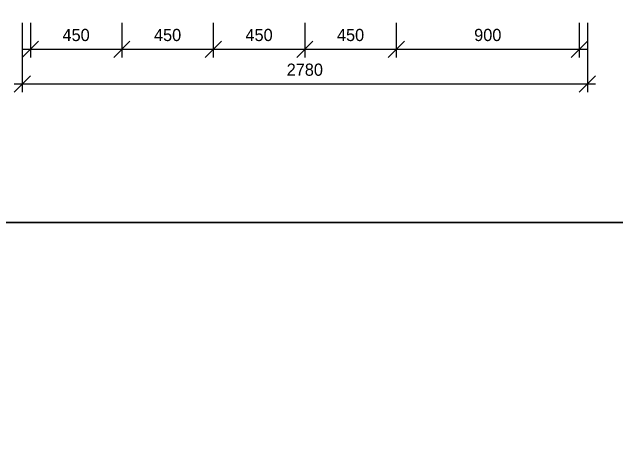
# Model space of a CAD drawing. Header units: millimetres. Extents: x 24776 to 57176, y -19492 to 15017.
# Drawn here: x 52329 to 55304, y -4538 to -2402 of the extents above; entities that cross this region are included whole.
import ezdxf

# ---------------------------------------------------------------- set-up
doc = ezdxf.new("R2010")
doc.units = ezdxf.units.MM
doc.header["$PDMODE"] = 3
doc.styles.add('RomanS', font='')
doc.styles.get('RomanS').set_extended_font_data('YouYuan')
doc.dimstyles.new('SC40', dxfattribs={"dimtxt": 60, "dimasz": 80, "dimexe": 40, "dimexo": 40, "dimgap": 40, "dimtad": 1, "dimdec": 0, "dimzin": 0, "dimdsep": 46, "dimtxsty": 'RomanS', "dimblk": 'OBLIQUE', "dimcen": 0, "dimdle": 40, "dimclrd": 9, "dimclre": 9, "dimclrt": 4, "dimadec": 0, "dimazin": 0, "dimtfac": 1, "dimtdec": 0, "dimtix": 1, "dimtmove": 2, "dimatfit": 1, "dimldrblk": 'DOT', "dimfxl": 1, "dimtolj": 1, "dimtzin": 0, "dimlwd": -1, "dimlwe": -1, "dimarcsym": 0})

# ---------------------------------------------------------------- blocks, each defined once
blk = doc.blocks.new('_Oblique')
at = {"color": 0, "linetype": 'ByBlock', "lineweight": -2}
blk.add_line((-0.5, -0.5), (0.5, 0.5), dxfattribs=at)
blk = doc.blocks.new('*D280')
at = {"color": 9, "transparency": 16777216}
for p, q in [((52378.8, -2454), (52378.8, -2795.8)), ((55158.8, -2454), (55158.8, -2795.8)), ((52338.8, -2755.8), (55198.8, -2755.8))]:
    blk.add_line(p, q, dxfattribs=at)
at = {"layer": 'Defpoints', "color": 0, "transparency": 16777216}
for p in [(52378.8, -2414), (55158.8, -2414), (55158.8, -2755.8)]:
    blk.add_point(p, dxfattribs=at)
at = {"color": 9, "transparency": 16777216, "xscale": 80, "yscale": 80, "zscale": 80, "rotation": 180}
blk.add_blockref('_Oblique', (52378.8, -2755.8), dxfattribs=at)
at = {"color": 9, "transparency": 16777216, "xscale": 80, "yscale": 80, "zscale": 80}
blk.add_blockref('_Oblique', (55158.8, -2755.8), dxfattribs=at)
at = {"color": 4, "transparency": 16777216, "insert": (53768.8, -2685.8), "char_height": 60, "attachment_point": 5, "style": 'RomanS'}
blk.add_mtext('\\A1;2780', dxfattribs=at)
blk = doc.blocks.new('_Dot')
at = {"color": 0, "linetype": 'ByBlock', "lineweight": -2}
blk.add_line((-0.5, 0), (-1, 0), dxfattribs=at)
at = {"color": 0, "linetype": 'ByBlock', "const_width": 0.5}
blk.add_lwpolyline([(-0.25, 0, 1), (0.25, 0, 1)], format="xyb", close=True, dxfattribs=at)
blk = doc.blocks.new('*D281')
at = {"color": 9, "transparency": 16777216}
for p, q in [((52418.8, -2454), (52418.8, -2624.9)), ((52868.8, -2454), (52868.8, -2624.9)), ((52378.8, -2584.9), (52908.8, -2584.9))]:
    blk.add_line(p, q, dxfattribs=at)
at = {"layer": 'Defpoints', "color": 0, "transparency": 16777216}
for p in [(52418.8, -2414), (52868.8, -2414), (52868.8, -2584.9)]:
    blk.add_point(p, dxfattribs=at)
at = {"color": 9, "transparency": 16777216, "xscale": 80, "yscale": 80, "zscale": 80, "rotation": 180}
blk.add_blockref('_Oblique', (52418.8, -2584.9), dxfattribs=at)
at = {"color": 9, "transparency": 16777216, "xscale": 80, "yscale": 80, "zscale": 80}
blk.add_blockref('_Oblique', (52868.8, -2584.9), dxfattribs=at)
at = {"color": 4, "transparency": 16777216, "insert": (52643.8, -2514.9), "char_height": 60, "attachment_point": 5, "style": 'RomanS'}
blk.add_mtext('\\A1;450', dxfattribs=at)
blk = doc.blocks.new('*D282')
at = {"color": 9, "transparency": 16777216}
for p, q in [((52868.8, -2454), (52868.8, -2624.9)), ((53318.8, -2454), (53318.8, -2624.9)), ((52828.8, -2584.9), (53358.8, -2584.9))]:
    blk.add_line(p, q, dxfattribs=at)
at = {"layer": 'Defpoints', "color": 0, "transparency": 16777216}
for p in [(52868.8, -2414), (53318.8, -2414), (53318.8, -2584.9)]:
    blk.add_point(p, dxfattribs=at)
at = {"color": 9, "transparency": 16777216, "xscale": 80, "yscale": 80, "zscale": 80, "rotation": 180}
blk.add_blockref('_Oblique', (52868.8, -2584.9), dxfattribs=at)
at = {"color": 9, "transparency": 16777216, "xscale": 80, "yscale": 80, "zscale": 80}
blk.add_blockref('_Oblique', (53318.8, -2584.9), dxfattribs=at)
at = {"color": 4, "transparency": 16777216, "insert": (53093.8, -2514.9), "char_height": 60, "attachment_point": 5, "style": 'RomanS'}
blk.add_mtext('\\A1;450', dxfattribs=at)
blk = doc.blocks.new('*D283')
at = {"color": 9, "transparency": 16777216}
for p, q in [((53318.8, -2454), (53318.8, -2624.9)), ((53768.8, -2454), (53768.8, -2624.9)), ((53278.8, -2584.9), (53808.8, -2584.9))]:
    blk.add_line(p, q, dxfattribs=at)
at = {"layer": 'Defpoints', "color": 0, "transparency": 16777216}
for p in [(53318.8, -2414), (53768.8, -2414), (53768.8, -2584.9)]:
    blk.add_point(p, dxfattribs=at)
at = {"color": 9, "transparency": 16777216, "xscale": 80, "yscale": 80, "zscale": 80, "rotation": 180}
blk.add_blockref('_Oblique', (53318.8, -2584.9), dxfattribs=at)
at = {"color": 9, "transparency": 16777216, "xscale": 80, "yscale": 80, "zscale": 80}
blk.add_blockref('_Oblique', (53768.8, -2584.9), dxfattribs=at)
at = {"color": 4, "transparency": 16777216, "insert": (53543.8, -2514.9), "char_height": 60, "attachment_point": 5, "style": 'RomanS'}
blk.add_mtext('\\A1;450', dxfattribs=at)
blk = doc.blocks.new('*D284')
at = {"color": 9, "transparency": 16777216}
for p, q in [((53768.8, -2454), (53768.8, -2624.9)), ((54218.8, -2454), (54218.8, -2624.9)), ((53728.8, -2584.9), (54258.8, -2584.9))]:
    blk.add_line(p, q, dxfattribs=at)
at = {"layer": 'Defpoints', "color": 0, "transparency": 16777216}
for p in [(53768.8, -2414), (54218.8, -2414), (54218.8, -2584.9)]:
    blk.add_point(p, dxfattribs=at)
at = {"color": 9, "transparency": 16777216, "xscale": 80, "yscale": 80, "zscale": 80, "rotation": 180}
blk.add_blockref('_Oblique', (53768.8, -2584.9), dxfattribs=at)
at = {"color": 9, "transparency": 16777216, "xscale": 80, "yscale": 80, "zscale": 80}
blk.add_blockref('_Oblique', (54218.8, -2584.9), dxfattribs=at)
at = {"color": 4, "transparency": 16777216, "insert": (53993.8, -2514.9), "char_height": 60, "attachment_point": 5, "style": 'RomanS'}
blk.add_mtext('\\A1;450', dxfattribs=at)
blk = doc.blocks.new('*D285')
at = {"color": 9, "transparency": 16777216}
for p, q in [((54218.8, -2454), (54218.8, -2624.9)), ((55118.8, -2454), (55118.8, -2624.9)), ((54178.8, -2584.9), (55158.8, -2584.9))]:
    blk.add_line(p, q, dxfattribs=at)
at = {"layer": 'Defpoints', "color": 0, "transparency": 16777216}
for p in [(54218.8, -2414), (55118.8, -2414), (55118.8, -2584.9)]:
    blk.add_point(p, dxfattribs=at)
at = {"color": 9, "transparency": 16777216, "xscale": 80, "yscale": 80, "zscale": 80, "rotation": 180}
blk.add_blockref('_Oblique', (54218.8, -2584.9), dxfattribs=at)
at = {"color": 9, "transparency": 16777216, "xscale": 80, "yscale": 80, "zscale": 80}
blk.add_blockref('_Oblique', (55118.8, -2584.9), dxfattribs=at)
at = {"color": 4, "transparency": 16777216, "insert": (54668.8, -2514.9), "char_height": 60, "attachment_point": 5, "style": 'RomanS'}
blk.add_mtext('\\A1;900', dxfattribs=at)

msp = doc.modelspace()

# ---------------------------------------------------------------- linework, layer by layer
at = {"color": 250}
for points in [[(50696.3, 4589.1), (57176.3, 4589.1), (57176.3, -3438.1), (50696.3, -3438.1)], [(50696.3, -3438.1), (57176.3, -3438.1), (57176.3, -11465.3), (50696.3, -11465.3)]]:
    msp.add_lwpolyline(points, close=True, dxfattribs=at)

# ---------------------------------------------------------------- dimensions: what is measured, and where the dimension line sits
at = {"color": 255}
for base, p1, p2, picture, middle in [((55158.8, -2755.8), (52378.8, -2414), (55158.8, -2414), '*D280', (53768.8, -2685.8)), ((52868.8, -2584.9), (52418.8, -2414), (52868.8, -2414), '*D281', (52643.8, -2514.9)), ((53318.8, -2584.9), (52868.8, -2414), (53318.8, -2414), '*D282', (53093.8, -2514.9)), ((53768.8, -2584.9), (53318.8, -2414), (53768.8, -2414), '*D283', (53543.8, -2514.9)), ((54218.8, -2584.9), (53768.8, -2414), (54218.8, -2414), '*D284', (53993.8, -2514.9)), ((55118.8, -2584.9), (54218.8, -2414), (55118.8, -2414), '*D285', (54668.8, -2514.9))]:
    dim = msp.add_linear_dim(base=base, p1=p1, p2=p2, dimstyle='SC40', dxfattribs=at)
    dim.commit()
    dim.dimension.update_dxf_attribs({"geometry": picture, "text_midpoint": middle})

doc.saveas('drawing.dxf')
